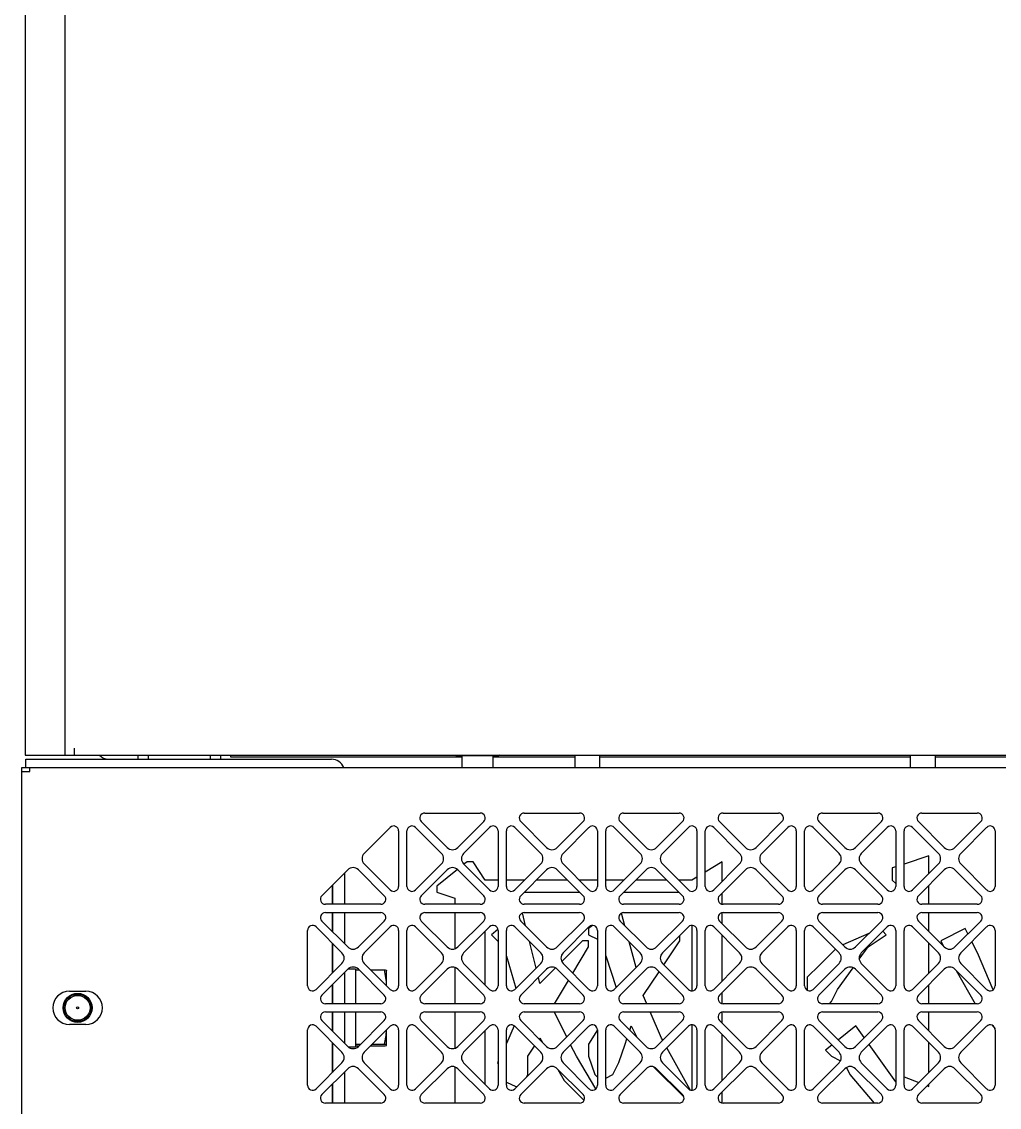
# Model space of a CAD drawing. Extents: x 59521 to 184406, y -1257 to 56672.
# Drawn here: x 69846.1 to 70082.1, y 13840.5 to 14102.5 of the extents above; entities that cross this region are included whole.
import ezdxf

# ---------------------------------------------------------------- set-up
doc = ezdxf.new("R2010")
doc.units = 0
doc.header["$MEASUREMENT"] = 0
doc.layers.get('0').update_dxf_attribs({"linetype": 'CONTINUOUS'})
for name, color, linetype in [('2401-00332-S-M12-30HM_0', 7, 'CONTINUOUS'), ('2403-00027_S-M6-0_0', 7, 'CONTINUOUS'), ('2403-00165_B-M5-1_0', 7, 'CONTINUOUS'), ('2404-00038-S-D12_0', 7, 'CONTINUOUS'), ('4212-L0877_0', 7, 'CONTINUOUS'), ('4215-12269_9_0', 7, 'CONTINUOUS'), ('4215-12653_3_0', 7, 'CONTINUOUS'), ('4215-12657_0', 7, 'CONTINUOUS'), ('4215-12661_1_0', 7, 'CONTINUOUS'), ('4215-17086_1_0', 7, 'CONTINUOUS'), ('4215-17086_2_0', 7, 'CONTINUOUS'), ('4215-17086_4_0', 7, 'CONTINUOUS'), ('CORNER_FITTING-1_041_0', 7, 'CONTINUOUS'), ('EM-S-M6-ZC_0', 7, 'CONTINUOUS')]:
    doc.layers.add(name, color=color, linetype=linetype)

# ---------------------------------------------------------------- blocks, each defined once
blk = doc.blocks.new('ju77')
at = {"layer": '2401-00332-S-M12-30HM_0', "color": 87, "linetype": 'Continuous'}
for p, q in [((-326.94, -1605.8), (-326.16, -1605.8)), ((-326.94, -1605.8), (-326.94, -1607.79)), ((-323.33, -1605.8), (-319.95, -1605.8)), ((-319.44, -1606), (-319.44, -1605.99)), ((-319.44, -1609.69), (-319.44, -1606)), ((-326.94, -1612.56), (-326.94, -1614)), ((-326.94, -1616), (-326.94, -1616.68)), ((-319.44, -1623.99), (-319.44, -1620.31)), ((-326.94, -1621.69), (-326.94, -1623.88)), ((-326.94, -1623.78), (-325.74, -1623.78)), ((-326.94, -1624.2), (-326.16, -1624.2)), ((-323.33, -1624.2), (-319.95, -1624.2)), ((-322.91, -1623.78), (-319.95, -1623.78)), ((-319.44, -1624.01), (-319.44, -1623.99))]:
    blk.add_line(p, q, dxfattribs=at)
for points, knots in [([(-319.95, -1605.8), (-319.83, -1605.82), (-319.67, -1605.86), (-319.5, -1605.93), (-319.45, -1605.97), (-319.44, -1605.99)], [0, 0, 0, 0, 0.666884, 0.87589, 1, 1, 1, 1]), ([(-319.46, -1623.95), (-319.51, -1623.91), (-319.68, -1623.85), (-319.84, -1623.81), (-319.95, -1623.78)], [0, 0, 0, 0, 0.367874, 1, 1, 1, 1]), ([(-319.95, -1624.2), (-319.83, -1624.18), (-319.67, -1624.14), (-319.5, -1624.07), (-319.45, -1624.03), (-319.44, -1624.01)], [0, 0, 0, 0, 0.666884, 0.87589, 1, 1, 1, 1]), ([(-319.44, -1623.99), (-319.44, -1623.99), (-319.44, -1623.97), (-319.46, -1623.96), (-319.46, -1623.95)], [0, 0, 0, 0, 0.449888, 1, 1, 1, 1])]:
    blk.add_open_spline(points, degree=3, knots=knots, dxfattribs=at)
for points in [[(-319.45, -1609.67), (-319.49, -1608.37), (-319.67, -1607.07), (-319.95, -1605.8)], [(-319.95, -1623.78), (-319.71, -1622.65), (-319.54, -1621.51), (-319.48, -1620.35)]]:
    blk.add_open_spline(points, degree=3, dxfattribs=at)
at = {"layer": '2403-00027_S-M6-0_0', "color": 87, "linetype": 'Continuous'}
for radius in [3.3, 3]:
    blk.add_circle((-394.04, -1615), radius, dxfattribs=at)
at = {"layer": '2403-00165_B-M5-1_0', "color": 87, "linetype": 'Continuous'}
for p, q in [((-274.05, -1554), (-274.05, -1557)), ((-268.03, -1554), (-268.03, -1557)), ((-193.05, -1554), (-193.05, -1557)), ((-187.03, -1554), (-187.03, -1557))]:
    blk.add_line(p, q, dxfattribs=at)
at = {"layer": '2404-00038-S-D12_0', "color": 87, "linetype": 'Continuous'}
for p, q in [((-328.65, -1605.55), (-326.94, -1605.55)), ((-326.94, -1605.55), (-326.94, -1605.8)), ((-326.94, -1607.79), (-326.94, -1612.56)), ((-326.94, -1616.68), (-326.94, -1621.69)), ((-326.94, -1623.88), (-326.94, -1624.45)), ((-328.65, -1624.45), (-326.94, -1624.45))]:
    blk.add_line(p, q, dxfattribs=at)
at = {"layer": '4212-L0877_0', "color": 87, "linetype": 'Continuous'}
blk.add_arc((-386.54, -1552), 3, 221.8643, 270, dxfattribs=at)
at = {"layer": '4215-12269_9_0', "color": 87, "linetype": 'Continuous'}
for p, q in [((-357.04, -1554.5), (-357.04, -1554)), ((-301.29, -1554.5), (-357.04, -1554.5)), ((-274.05, -1554.5), (-293.79, -1554.5)), ((-193.05, -1554.5), (-268.03, -1554.5)), ((-73.29, -1554.5), (-187.03, -1554.5))]:
    blk.add_line(p, q, dxfattribs=at)
at = {"layer": '4215-12653_3_0', "color": 87, "linetype": 'Continuous'}
for p, q in [((-406.74, -558.5), (-406.74, -1554)), ((-406.74, -1554), (-397.04, -1554))]:
    blk.add_line(p, q, dxfattribs=at)
at = {"layer": '4215-12657_0', "color": 87, "linetype": 'Continuous'}
for p, q in [((-407.54, -1557), (328.46, -1557)), ((-407.54, -1673), (-407.54, -1557)), ((-407.54, -1558), (-405.54, -1558)), ((-405.54, -1558), (-405.54, -1557)), ((-310.23, -1568), (-296.85, -1568)), ((-286.23, -1568), (-272.85, -1568)), ((-262.23, -1568), (-248.85, -1568)), ((-238.23, -1568), (-224.85, -1568)), ((-214.23, -1568), (-200.85, -1568)), ((-190.23, -1568), (-176.85, -1568)), ((-324.85, -1577.73), (-318.59, -1571.46)), ((-312.49, -1571.46), (-306.23, -1577.73)), ((-304.81, -1576.31), (-311.08, -1570.05)), ((-296, -1570.05), (-302.27, -1576.31)), ((-300.85, -1577.73), (-294.59, -1571.46)), ((-288.49, -1571.46), (-282.23, -1577.73)), ((-280.81, -1576.31), (-287.08, -1570.05)), ((-272, -1570.05), (-278.27, -1576.31)), ((-276.85, -1577.73), (-270.59, -1571.46)), ((-264.49, -1571.46), (-258.23, -1577.73)), ((-256.81, -1576.31), (-263.08, -1570.05)), ((-248, -1570.05), (-254.27, -1576.31)), ((-252.85, -1577.73), (-246.59, -1571.46)), ((-240.49, -1571.46), (-234.23, -1577.73)), ((-232.81, -1576.31), (-239.08, -1570.05)), ((-224, -1570.05), (-230.27, -1576.31)), ((-228.85, -1577.73), (-222.59, -1571.46)), ((-216.49, -1571.46), (-210.23, -1577.73)), ((-208.81, -1576.31), (-215.08, -1570.05)), ((-200, -1570.05), (-206.27, -1576.31)), ((-204.85, -1577.73), (-198.59, -1571.46)), ((-192.49, -1571.46), (-186.23, -1577.73)), ((-184.81, -1576.31), (-191.08, -1570.05)), ((-176, -1570.05), (-182.27, -1576.31)), ((-180.85, -1577.73), (-174.59, -1571.46)), ((-316.54, -1572.31), (-316.54, -1585.69)), ((-314.54, -1585.69), (-314.54, -1572.31)), ((-292.54, -1572.31), (-292.54, -1585.69)), ((-290.54, -1585.69), (-290.54, -1572.31)), ((-268.54, -1572.31), (-268.54, -1585.69)), ((-266.54, -1585.69), (-266.54, -1572.31)), ((-244.54, -1572.31), (-244.54, -1585.69)), ((-242.54, -1585.69), (-242.54, -1572.31)), ((-220.54, -1572.31), (-220.54, -1585.69)), ((-218.54, -1585.69), (-218.54, -1572.31)), ((-196.54, -1572.31), (-196.54, -1585.69)), ((-194.54, -1585.69), (-194.54, -1572.31)), ((-172.54, -1572.31), (-172.54, -1585.69)), ((-188.57, -1578.3), (-194.54, -1580.29)), ((-188.57, -1582.61), (-188.57, -1578.3)), ((-335.08, -1587.95), (-328.81, -1581.69)), ((-326.27, -1581.69), (-320, -1587.95)), ((-318.59, -1586.54), (-324.85, -1580.27)), ((-306.23, -1580.27), (-312.49, -1586.54)), ((-311.08, -1587.95), (-304.81, -1581.69)), ((-302.35, -1581.62), (-307.35, -1585.63)), ((-302.27, -1581.69), (-296, -1587.95)), ((-294.59, -1586.54), (-300.85, -1580.27)), ((-300.02, -1579.76), (-300.77, -1580.36)), ((-298.55, -1579.76), (-300.02, -1579.76)), ((-295.62, -1584.16), (-298.55, -1579.76)), ((-282.23, -1580.27), (-288.49, -1586.54)), ((-287.08, -1587.95), (-280.81, -1581.69)), ((-278.27, -1581.69), (-272, -1587.95)), ((-270.59, -1586.54), (-276.85, -1580.27)), ((-258.23, -1580.27), (-264.49, -1586.54)), ((-263.08, -1587.95), (-256.81, -1581.69)), ((-254.27, -1581.69), (-248, -1587.95)), ((-246.59, -1586.54), (-252.85, -1580.27)), ((-238.43, -1579.76), (-242.54, -1582.23)), ((-234.23, -1580.27), (-240.49, -1586.54)), ((-239.08, -1587.95), (-232.81, -1581.69)), ((-238.43, -1584.47), (-238.43, -1579.76)), ((-230.27, -1581.69), (-224, -1587.95)), ((-222.59, -1586.54), (-228.85, -1580.27)), ((-210.23, -1580.27), (-216.49, -1586.54)), ((-215.08, -1587.95), (-208.81, -1581.69)), ((-206.27, -1581.69), (-200, -1587.95)), ((-198.59, -1586.54), (-204.85, -1580.27)), ((-196.54, -1580.95), (-197.37, -1581.23)), ((-197.37, -1581.23), (-197.37, -1584.16)), ((-186.23, -1580.27), (-192.49, -1586.54)), ((-191.08, -1587.95), (-184.81, -1581.69)), ((-182.27, -1581.69), (-176, -1587.95)), ((-174.59, -1586.54), (-180.85, -1580.27)), ((-292.54, -1584.16), (-295.62, -1584.16)), ((-286.12, -1584.16), (-290.54, -1584.16)), ((-275.79, -1584.16), (-283.29, -1584.16)), ((-268.54, -1584.16), (-272.96, -1584.16)), ((-262.12, -1584.16), (-266.54, -1584.16)), ((-251.79, -1584.16), (-259.29, -1584.16)), ((-245.76, -1584.16), (-248.96, -1584.16)), ((-244.54, -1583.43), (-245.76, -1584.16)), ((-197.37, -1584.16), (-196.54, -1584.99)), ((-307.35, -1585.63), (-307.35, -1587.1)), ((-307.35, -1587.1), (-302.95, -1588.56)), ((-286.22, -1587.1), (-272.86, -1587.1)), ((-262.22, -1587.1), (-248.86, -1587.1)), ((-238.43, -1589.98), (-238.43, -1587.3)), ((-188.57, -1590), (-188.57, -1585.44)), ((-320.85, -1590), (-334.23, -1590)), ((-296.85, -1590), (-310.23, -1590)), ((-302.95, -1588.56), (-302.95, -1590)), ((-272.85, -1590), (-286.23, -1590)), ((-248.85, -1590), (-262.23, -1590)), ((-224.85, -1590), (-238.23, -1590)), ((-200.85, -1590), (-214.23, -1590)), ((-176.85, -1590), (-190.23, -1590)), ((-334.23, -1592), (-320.85, -1592)), ((-310.23, -1592), (-296.85, -1592)), ((-302.95, -1592), (-302.95, -1600.73)), ((-285.89, -1595.24), (-286.67, -1592.09)), ((-286.23, -1592), (-272.85, -1592)), ((-261.96, -1595.17), (-262.78, -1592.14)), ((-262.23, -1592), (-248.85, -1592)), ((-238.43, -1594.7), (-238.43, -1592.02)), ((-238.23, -1592), (-224.85, -1592)), ((-214.23, -1592), (-200.85, -1592)), ((-190.23, -1592), (-176.85, -1592)), ((-188.57, -1596.56), (-188.57, -1592)), ((-336.49, -1595.46), (-330.23, -1601.73)), ((-328.81, -1600.31), (-335.08, -1594.05)), ((-320, -1594.05), (-326.27, -1600.31)), ((-324.85, -1601.73), (-318.59, -1595.46)), ((-312.49, -1595.46), (-306.23, -1601.73)), ((-304.81, -1600.31), (-311.08, -1594.05)), ((-296, -1594.05), (-302.27, -1600.31)), ((-300.85, -1601.73), (-294.59, -1595.46)), ((-288.49, -1595.46), (-282.23, -1601.73)), ((-280.81, -1600.31), (-287.08, -1594.05)), ((-272, -1594.05), (-278.27, -1600.31)), ((-276.85, -1601.73), (-270.59, -1595.46)), ((-269.72, -1595.12), (-270.69, -1595.89)), ((-264.49, -1595.46), (-258.23, -1601.73)), ((-256.81, -1600.31), (-263.08, -1594.05)), ((-248, -1594.05), (-254.27, -1600.31)), ((-252.85, -1601.73), (-246.59, -1595.46)), ((-245.76, -1595.12), (-245.76, -1610.88)), ((-240.49, -1595.46), (-234.23, -1601.73)), ((-232.81, -1600.31), (-239.08, -1594.05)), ((-224, -1594.05), (-230.27, -1600.31)), ((-228.85, -1601.73), (-222.59, -1595.46)), ((-216.49, -1595.46), (-210.23, -1601.73)), ((-208.81, -1600.31), (-215.08, -1594.05)), ((-200, -1594.05), (-206.27, -1600.31)), ((-204.85, -1601.73), (-198.59, -1595.46)), ((-192.49, -1595.46), (-186.23, -1601.73)), ((-184.81, -1600.31), (-191.08, -1594.05)), ((-176, -1594.05), (-182.27, -1600.31)), ((-180.85, -1601.73), (-174.59, -1595.46)), ((-338.54, -1609.69), (-338.54, -1596.31)), ((-316.54, -1596.31), (-316.54, -1609.69)), ((-314.54, -1609.69), (-314.54, -1596.31)), ((-295.62, -1609.5), (-295.62, -1596.5)), ((-292.56, -1596.09), (-294.15, -1597.36)), ((-294.15, -1597.36), (-292.54, -1598.98)), ((-292.54, -1596.31), (-292.54, -1609.69)), ((-290.54, -1609.69), (-290.54, -1596.31)), ((-270.69, -1595.89), (-270.69, -1597.36)), ((-270.69, -1597.36), (-268.54, -1598.44)), ((-268.54, -1596.31), (-268.54, -1609.69)), ((-266.54, -1609.69), (-266.54, -1596.31)), ((-248.69, -1598.83), (-248.69, -1597.57)), ((-244.54, -1596.31), (-244.54, -1609.69)), ((-242.54, -1609.69), (-242.54, -1596.31)), ((-238.43, -1608.47), (-238.43, -1597.53)), ((-220.54, -1596.31), (-220.54, -1609.69)), ((-218.54, -1609.69), (-218.54, -1596.31)), ((-203.01, -1597.06), (-209.35, -1599.77)), ((-203.23, -1600.29), (-198.83, -1597.36)), ((-198.83, -1597.36), (-199.66, -1596.53)), ((-196.54, -1596.31), (-196.54, -1609.69)), ((-194.54, -1609.69), (-194.54, -1596.31)), ((-179.77, -1595.89), (-185.63, -1598.83)), ((-179.13, -1597.17), (-179.77, -1595.89)), ((-172.54, -1596.31), (-172.54, -1609.69)), ((-283.35, -1605.39), (-284.94, -1599.01)), ((-272.16, -1598.83), (-277.17, -1603.84)), ((-274.49, -1606.63), (-270.69, -1600.29)), ((-270.69, -1598.83), (-272.16, -1598.83)), ((-270.69, -1600.29), (-270.69, -1598.83)), ((-259.21, -1605.25), (-260.9, -1599.06)), ((-252.54, -1604.59), (-248.69, -1598.83)), ((-205.35, -1603.27), (-203.23, -1600.29)), ((-188.57, -1606.61), (-188.57, -1599.39)), ((-185.63, -1598.83), (-184.97, -1600.16)), ((-176.83, -1601.76), (-178.18, -1599.06)), ((-290.54, -1602.57), (-288.23, -1610.27)), ((-266.54, -1602.48), (-264.01, -1610.06)), ((-211.11, -1600.84), (-214.96, -1604.69)), ((-173.03, -1610.65), (-176.83, -1601.76)), ((-330.23, -1604.27), (-336.49, -1610.54)), ((-335.08, -1611.95), (-328.81, -1605.69)), ((-326.27, -1605.69), (-320, -1611.95)), ((-318.59, -1610.54), (-324.85, -1604.27)), ((-306.23, -1604.27), (-312.49, -1610.54)), ((-311.08, -1611.95), (-304.81, -1605.69)), ((-302.95, -1605.27), (-302.95, -1614)), ((-302.27, -1605.69), (-296, -1611.95)), ((-294.59, -1610.54), (-300.85, -1604.27)), ((-282.23, -1604.27), (-288.49, -1610.54)), ((-287.08, -1611.95), (-280.81, -1605.69)), ((-278.71, -1605.38), (-282.42, -1609.09)), ((-278.27, -1605.69), (-272, -1611.95)), ((-270.59, -1610.54), (-276.85, -1604.27)), ((-258.23, -1604.27), (-264.49, -1610.54)), ((-263.08, -1611.95), (-256.81, -1605.69)), ((-254.27, -1605.69), (-248, -1611.95)), ((-246.59, -1610.54), (-252.85, -1604.27)), ((-234.23, -1604.27), (-240.49, -1610.54)), ((-239.08, -1611.95), (-232.81, -1605.69)), ((-230.27, -1605.69), (-224, -1611.95)), ((-222.59, -1610.54), (-228.85, -1604.27)), ((-214.96, -1604.69), (-217.9, -1607.63)), ((-210.23, -1604.27), (-216.49, -1610.54)), ((-215.08, -1611.95), (-208.81, -1605.69)), ((-210.56, -1610.56), (-206.82, -1605.31)), ((-206.27, -1605.69), (-200, -1611.95)), ((-198.59, -1610.54), (-204.85, -1604.27)), ((-186.23, -1604.27), (-192.49, -1610.54)), ((-191.08, -1611.95), (-184.81, -1605.69)), ((-182.27, -1605.69), (-176, -1611.95)), ((-174.59, -1610.54), (-180.85, -1604.27)), ((-282.42, -1609.09), (-282.78, -1607.66)), ((-278.91, -1614), (-275.55, -1608.4)), ((-257.49, -1612.03), (-253.67, -1606.29)), ((-217.9, -1607.63), (-217.9, -1610.56)), ((-181.95, -1606), (-177.38, -1614)), ((-396.04, -1611), (-392.04, -1611)), ((-217.9, -1610.56), (-217.82, -1610.78)), ((-212.03, -1613.49), (-210.56, -1610.56)), ((-188.57, -1614), (-188.57, -1609.44)), ((-256.65, -1614), (-257.49, -1612.03)), ((-238.43, -1613.98), (-238.43, -1611.3)), ((-212.54, -1614), (-212.03, -1613.49)), ((-320.85, -1614), (-334.23, -1614)), ((-334.23, -1616), (-320.85, -1616)), ((-296.85, -1614), (-310.23, -1614)), ((-310.23, -1616), (-296.85, -1616)), ((-302.95, -1616), (-302.95, -1624.73)), ((-272.85, -1614), (-286.23, -1614)), ((-286.23, -1616), (-272.85, -1616)), ((-275.96, -1622.01), (-278.97, -1616)), ((-248.85, -1614), (-262.23, -1614)), ((-262.23, -1616), (-248.85, -1616)), ((-253.09, -1622.29), (-255.79, -1616)), ((-238.43, -1618.7), (-238.43, -1616.02)), ((-224.85, -1614), (-238.23, -1614)), ((-238.23, -1616), (-224.85, -1616)), ((-200.85, -1614), (-214.23, -1614)), ((-214.23, -1616), (-200.85, -1616)), ((-176.85, -1614), (-190.23, -1614)), ((-190.23, -1616), (-176.85, -1616)), ((-188.57, -1620.56), (-188.57, -1616)), ((-392.04, -1619), (-396.04, -1619)), ((-328.81, -1624.31), (-335.08, -1618.05)), ((-320, -1618.05), (-326.27, -1624.31)), ((-304.81, -1624.31), (-311.08, -1618.05)), ((-296, -1618.05), (-302.27, -1624.31)), ((-280.81, -1624.31), (-287.08, -1618.05)), ((-272, -1618.05), (-278.27, -1624.31)), ((-256.81, -1624.31), (-263.08, -1618.05)), ((-248, -1618.05), (-254.27, -1624.31)), ((-232.81, -1624.31), (-239.08, -1618.05)), ((-224, -1618.05), (-230.27, -1624.31)), ((-208.81, -1624.31), (-215.08, -1618.05)), ((-200, -1618.05), (-206.27, -1624.31)), ((-184.81, -1624.31), (-191.08, -1618.05)), ((-176, -1618.05), (-182.27, -1624.31)), ((-338.54, -1633.69), (-338.54, -1620.31)), ((-336.49, -1619.46), (-330.23, -1625.73)), ((-324.85, -1625.73), (-318.59, -1619.46)), ((-316.54, -1620.31), (-316.54, -1633.69)), ((-314.54, -1633.69), (-314.54, -1620.31)), ((-312.49, -1619.46), (-306.23, -1625.73)), ((-300.85, -1625.73), (-294.59, -1619.46)), ((-295.62, -1633.5), (-295.62, -1620.5)), ((-292.54, -1620.31), (-292.54, -1633.69)), ((-288.69, -1619.31), (-290.54, -1623.63)), ((-290.54, -1633.69), (-290.54, -1620.31)), ((-288.49, -1619.46), (-282.23, -1625.73)), ((-276.85, -1625.73), (-270.59, -1619.46)), ((-268.54, -1620.31), (-270.69, -1623.76)), ((-268.54, -1620.31), (-268.54, -1633.69)), ((-266.54, -1633.69), (-266.54, -1620.31)), ((-264.49, -1619.46), (-258.23, -1625.73)), ((-260.76, -1620.37), (-260.43, -1619.36)), ((-260.43, -1619.36), (-259.08, -1622.04)), ((-252.85, -1625.73), (-246.59, -1619.46)), ((-245.76, -1619.12), (-245.76, -1634.88)), ((-244.54, -1620.31), (-244.54, -1633.69)), ((-242.54, -1633.69), (-242.54, -1620.31)), ((-240.49, -1619.46), (-234.23, -1625.73)), ((-238.43, -1632.47), (-238.43, -1621.53)), ((-228.85, -1625.73), (-222.59, -1619.46)), ((-220.54, -1620.31), (-220.54, -1633.69)), ((-218.54, -1633.69), (-218.54, -1620.31)), ((-216.49, -1619.46), (-210.23, -1625.73)), ((-206.16, -1619.36), (-210.39, -1622.74)), ((-204.14, -1622.19), (-206.16, -1619.36)), ((-204.85, -1625.73), (-198.59, -1619.46)), ((-196.54, -1620.31), (-196.54, -1633.69)), ((-194.54, -1633.69), (-194.54, -1620.31)), ((-192.49, -1619.46), (-186.23, -1625.73)), ((-180.85, -1625.73), (-174.59, -1619.46)), ((-173.3, -1619.2), (-172.56, -1620.08)), ((-172.54, -1620.31), (-172.54, -1633.69)), ((-285.36, -1626.69), (-283.72, -1624.24)), ((-282.59, -1622.54), (-282.42, -1622.29)), ((-282.42, -1622.29), (-281.87, -1623.25)), ((-273.62, -1626.69), (-275.02, -1623.9)), ((-270.69, -1623.76), (-270.69, -1626.69)), ((-263.36, -1628.16), (-261.89, -1623.76)), ((-261.89, -1623.76), (-261.47, -1622.49)), ((-252.79, -1622.84), (-253.09, -1622.29)), ((-211.96, -1623.99), (-213.5, -1625.22)), ((-196.54, -1632.83), (-202.96, -1623.84)), ((-188.57, -1630.61), (-188.57, -1623.39)), ((-285.36, -1631.09), (-285.36, -1626.69)), ((-268.91, -1634.55), (-273.62, -1626.69)), ((-270.69, -1626.69), (-269.22, -1631.09)), ((-246.13, -1634.82), (-251.78, -1624.65)), ((-213.5, -1625.22), (-212.03, -1626.69)), ((-212.03, -1626.69), (-209.88, -1627.77)), ((-330.23, -1628.27), (-336.49, -1634.54)), ((-318.59, -1634.54), (-324.85, -1628.27)), ((-306.23, -1628.27), (-312.49, -1634.54)), ((-302.95, -1629.27), (-302.95, -1638)), ((-294.59, -1634.54), (-300.85, -1628.27)), ((-292.54, -1627.86), (-292.69, -1628.16)), ((-292.69, -1628.16), (-292.54, -1628.6)), ((-282.23, -1628.27), (-288.49, -1634.54)), ((-270.59, -1634.54), (-276.85, -1628.27)), ((-264.82, -1631.09), (-263.36, -1628.16)), ((-258.23, -1628.27), (-264.49, -1634.54)), ((-254.9, -1629.28), (-247.7, -1636.48)), ((-246.59, -1634.54), (-252.85, -1628.27)), ((-234.23, -1628.27), (-240.49, -1634.54)), ((-222.59, -1634.54), (-228.85, -1628.27)), ((-210.23, -1628.27), (-216.49, -1634.54)), ((-208.46, -1629.42), (-207.63, -1631.09)), ((-198.59, -1634.54), (-204.85, -1628.27)), ((-186.23, -1628.27), (-192.49, -1634.54)), ((-174.59, -1634.54), (-180.85, -1628.27)), ((-335.08, -1635.95), (-328.81, -1629.69)), ((-326.27, -1629.69), (-320, -1635.95)), ((-311.08, -1635.95), (-304.81, -1629.69)), ((-302.27, -1629.69), (-296, -1635.95)), ((-287.08, -1635.95), (-280.81, -1629.69)), ((-285.67, -1631.71), (-285.36, -1631.09)), ((-278.27, -1629.69), (-272, -1635.95)), ((-278.1, -1629.85), (-276.56, -1632.56)), ((-269.22, -1631.09), (-268.54, -1631.77)), ((-266.54, -1631.95), (-264.82, -1631.09)), ((-263.08, -1635.95), (-256.81, -1629.69)), ((-254.27, -1629.69), (-248, -1635.95)), ((-239.08, -1635.95), (-232.81, -1629.69)), ((-230.27, -1629.69), (-224, -1635.95)), ((-215.08, -1635.95), (-208.81, -1629.69)), ((-207.63, -1631.09), (-201.71, -1638)), ((-206.27, -1629.69), (-200, -1635.95)), ((-194.54, -1631.63), (-191, -1633.05)), ((-191.08, -1635.95), (-184.81, -1629.69)), ((-182.27, -1629.69), (-176, -1635.95)), ((-290.54, -1632.9), (-288.29, -1634.02)), ((-288.29, -1634.02), (-287.98, -1634.02)), ((-276.56, -1632.56), (-271.78, -1637.33)), ((-188.98, -1633.86), (-188.57, -1634.02)), ((-188.57, -1634.02), (-188.57, -1633.44)), ((-238.43, -1637.98), (-238.43, -1635.3)), ((-320.85, -1638), (-334.23, -1638)), ((-296.85, -1638), (-310.23, -1638)), ((-272.85, -1638), (-286.23, -1638)), ((-248.85, -1638), (-262.23, -1638)), ((-224.85, -1638), (-238.23, -1638)), ((-200.85, -1638), (-214.23, -1638)), ((-176.85, -1638), (-190.23, -1638))]:
    blk.add_line(p, q, dxfattribs=at)
blk.add_circle((-394.04, -1615), 0.25, dxfattribs=at)
for centre, radius, start, end in [((-310.23, -1569.2), 1.2, 90, 225), ((-296.85, -1569.2), 1.2, 315, 90), ((-286.23, -1569.2), 1.2, 90, 225), ((-272.85, -1569.2), 1.2, 315, 90), ((-262.23, -1569.2), 1.2, 90, 225), ((-248.85, -1569.2), 1.2, 315, 90), ((-238.23, -1569.2), 1.2, 90, 225), ((-224.85, -1569.2), 1.2, 315, 90), ((-214.23, -1569.2), 1.2, 90, 225), ((-200.85, -1569.2), 1.2, 315, 90), ((-190.23, -1569.2), 1.2, 90, 225), ((-176.85, -1569.2), 1.2, 315, 90), ((-317.74, -1572.31), 1.2, 0, 135), ((-313.34, -1572.31), 1.2, 45, 180), ((-293.74, -1572.31), 1.2, 0, 135), ((-289.34, -1572.31), 1.2, 45, 180), ((-269.74, -1572.31), 1.2, 0, 135), ((-265.34, -1572.31), 1.2, 45, 180), ((-245.74, -1572.31), 1.2, 0, 135), ((-241.34, -1572.31), 1.2, 45, 180), ((-221.74, -1572.31), 1.2, 0, 135), ((-217.34, -1572.31), 1.2, 45, 180), ((-197.74, -1572.31), 1.2, 0, 135), ((-193.34, -1572.31), 1.2, 45, 180), ((-173.74, -1572.31), 1.2, 0, 135), ((-303.54, -1575.04), 1.8, 225, 315), ((-279.54, -1575.04), 1.8, 225, 315), ((-255.54, -1575.04), 1.8, 225, 315), ((-231.54, -1575.04), 1.8, 225, 315), ((-207.54, -1575.04), 1.8, 225, 315), ((-183.54, -1575.04), 1.8, 225, 315), ((-323.58, -1579), 1.8, 135, 225), ((-307.5, -1579), 1.8, 315, 45), ((-299.58, -1579), 1.8, 135, 225), ((-283.5, -1579), 1.8, 315, 45), ((-275.58, -1579), 1.8, 135, 225), ((-259.5, -1579), 1.8, 315, 45), ((-251.58, -1579), 1.8, 135, 225), ((-235.5, -1579), 1.8, 315, 45), ((-227.58, -1579), 1.8, 135, 225), ((-211.5, -1579), 1.8, 315, 45), ((-203.58, -1579), 1.8, 135, 225), ((-187.5, -1579), 1.8, 315, 45), ((-179.58, -1579), 1.8, 135, 225), ((-327.54, -1582.96), 1.8, 45, 135), ((-303.54, -1582.96), 1.8, 45, 135), ((-279.54, -1582.96), 1.8, 45, 135), ((-255.54, -1582.96), 1.8, 45, 135), ((-231.54, -1582.96), 1.8, 45, 135), ((-207.54, -1582.96), 1.8, 45, 135), ((-183.54, -1582.96), 1.8, 45, 135), ((-317.74, -1585.69), 1.2, 225, 0), ((-313.34, -1585.69), 1.2, 180, 315), ((-293.74, -1585.69), 1.2, 225, 0), ((-289.34, -1585.69), 1.2, 180, 315), ((-269.74, -1585.69), 1.2, 225, 0), ((-265.34, -1585.69), 1.2, 180, 315), ((-245.74, -1585.69), 1.2, 225, 0), ((-241.34, -1585.69), 1.2, 180, 315), ((-221.74, -1585.69), 1.2, 225, 0), ((-217.34, -1585.69), 1.2, 180, 315), ((-197.74, -1585.69), 1.2, 225, 0), ((-193.34, -1585.69), 1.2, 180, 315), ((-173.74, -1585.69), 1.2, 225, 0), ((-334.23, -1588.8), 1.2, 135, 270), ((-320.85, -1588.8), 1.2, 270, 45), ((-310.23, -1588.8), 1.2, 135, 270), ((-296.85, -1588.8), 1.2, 270, 45), ((-286.23, -1588.8), 1.2, 135, 270), ((-272.85, -1588.8), 1.2, 270, 45), ((-262.23, -1588.8), 1.2, 135, 270), ((-248.85, -1588.8), 1.2, 270, 45), ((-238.23, -1588.8), 1.2, 135, 270), ((-224.85, -1588.8), 1.2, 270, 45), ((-214.23, -1588.8), 1.2, 135, 270), ((-200.85, -1588.8), 1.2, 270, 45), ((-190.23, -1588.8), 1.2, 135, 270), ((-176.85, -1588.8), 1.2, 270, 45), ((-334.23, -1593.2), 1.2, 90, 225), ((-320.85, -1593.2), 1.2, 315, 90), ((-310.23, -1593.2), 1.2, 90, 225), ((-296.85, -1593.2), 1.2, 315, 90), ((-286.23, -1593.2), 1.2, 90, 225), ((-272.85, -1593.2), 1.2, 315, 90), ((-262.23, -1593.2), 1.2, 90, 225), ((-248.85, -1593.2), 1.2, 315, 90), ((-238.23, -1593.2), 1.2, 90, 225), ((-224.85, -1593.2), 1.2, 315, 90), ((-214.23, -1593.2), 1.2, 90, 225), ((-200.85, -1593.2), 1.2, 315, 90), ((-190.23, -1593.2), 1.2, 90, 225), ((-176.85, -1593.2), 1.2, 315, 90), ((-337.34, -1596.31), 1.2, 45, 180), ((-317.74, -1596.31), 1.2, 0, 135), ((-313.34, -1596.31), 1.2, 45, 180), ((-293.74, -1596.31), 1.2, 0, 135), ((-289.34, -1596.31), 1.2, 45, 180), ((-269.74, -1596.31), 1.2, 0, 135), ((-265.34, -1596.31), 1.2, 45, 180), ((-245.74, -1596.31), 1.2, 0, 135), ((-241.34, -1596.31), 1.2, 45, 180), ((-221.74, -1596.31), 1.2, 0, 135), ((-217.34, -1596.31), 1.2, 45, 180), ((-197.74, -1596.31), 1.2, 0, 135), ((-193.34, -1596.31), 1.2, 45, 180), ((-173.74, -1596.31), 1.2, 0, 135), ((-327.54, -1599.04), 1.8, 225, 315), ((-303.54, -1599.04), 1.8, 225, 315), ((-279.54, -1599.04), 1.8, 225, 315), ((-255.54, -1599.04), 1.8, 225, 315), ((-231.54, -1599.04), 1.8, 225, 315), ((-207.54, -1599.04), 1.8, 225, 315), ((-183.54, -1599.04), 1.8, 225, 315), ((-331.5, -1603), 1.8, 315, 45), ((-323.58, -1603), 1.8, 135, 225), ((-307.5, -1603), 1.8, 315, 45), ((-299.58, -1603), 1.8, 135, 225), ((-283.5, -1603), 1.8, 315, 45), ((-275.58, -1603), 1.8, 135, 225), ((-259.5, -1603), 1.8, 315, 45), ((-251.58, -1603), 1.8, 135, 225), ((-235.5, -1603), 1.8, 315, 45), ((-227.58, -1603), 1.8, 135, 225), ((-211.5, -1603), 1.8, 315, 45), ((-203.58, -1603), 1.8, 135, 225), ((-187.5, -1603), 1.8, 315, 45), ((-179.58, -1603), 1.8, 135, 225), ((-327.54, -1606.96), 1.8, 45, 135), ((-303.54, -1606.96), 1.8, 45, 135), ((-279.54, -1606.96), 1.8, 45, 135), ((-255.54, -1606.96), 1.8, 45, 135), ((-231.54, -1606.96), 1.8, 45, 135), ((-207.54, -1606.96), 1.8, 45, 135), ((-183.54, -1606.96), 1.8, 45, 135), ((-396.04, -1615), 4, 90, 270), ((-392.04, -1615), 4, 270, 90), ((-337.34, -1609.69), 1.2, 180, 315), ((-317.74, -1609.69), 1.2, 225, 0), ((-313.34, -1609.69), 1.2, 180, 315), ((-293.74, -1609.69), 1.2, 225, 0), ((-289.34, -1609.69), 1.2, 180, 315), ((-269.74, -1609.69), 1.2, 225, 0), ((-265.34, -1609.69), 1.2, 180, 315), ((-245.74, -1609.69), 1.2, 225, 0), ((-241.34, -1609.69), 1.2, 180, 315), ((-221.74, -1609.69), 1.2, 225, 0), ((-217.34, -1609.69), 1.2, 180, 315), ((-197.74, -1609.69), 1.2, 225, 0), ((-193.34, -1609.69), 1.2, 180, 315), ((-173.74, -1609.69), 1.2, 225, 0), ((-334.23, -1612.8), 1.2, 135, 270), ((-320.85, -1612.8), 1.2, 270, 45), ((-310.23, -1612.8), 1.2, 135, 270), ((-296.85, -1612.8), 1.2, 270, 45), ((-286.23, -1612.8), 1.2, 135, 270), ((-272.85, -1612.8), 1.2, 270, 45), ((-262.23, -1612.8), 1.2, 135, 270), ((-248.85, -1612.8), 1.2, 270, 45), ((-238.23, -1612.8), 1.2, 135, 270), ((-224.85, -1612.8), 1.2, 270, 45), ((-214.23, -1612.8), 1.2, 135, 270), ((-200.85, -1612.8), 1.2, 270, 45), ((-190.23, -1612.8), 1.2, 135, 270), ((-176.85, -1612.8), 1.2, 270, 45), ((-334.23, -1617.2), 1.2, 90, 225), ((-320.85, -1617.2), 1.2, 315, 90), ((-310.23, -1617.2), 1.2, 90, 225), ((-296.85, -1617.2), 1.2, 315, 90), ((-286.23, -1617.2), 1.2, 90, 225), ((-272.85, -1617.2), 1.2, 315, 90), ((-262.23, -1617.2), 1.2, 90, 225), ((-248.85, -1617.2), 1.2, 315, 90), ((-238.23, -1617.2), 1.2, 90, 225), ((-224.85, -1617.2), 1.2, 315, 90), ((-214.23, -1617.2), 1.2, 90, 225), ((-200.85, -1617.2), 1.2, 315, 90), ((-190.23, -1617.2), 1.2, 90, 225), ((-176.85, -1617.2), 1.2, 315, 90), ((-337.34, -1620.31), 1.2, 45, 180), ((-317.74, -1620.31), 1.2, 0, 135), ((-313.34, -1620.31), 1.2, 45, 180), ((-293.74, -1620.31), 1.2, 0, 135), ((-289.34, -1620.31), 1.2, 45, 180), ((-269.74, -1620.31), 1.2, 0, 135), ((-265.34, -1620.31), 1.2, 45, 180), ((-245.74, -1620.31), 1.2, 0, 135), ((-241.34, -1620.31), 1.2, 45, 180), ((-221.74, -1620.31), 1.2, 0, 135), ((-217.34, -1620.31), 1.2, 45, 180), ((-197.74, -1620.31), 1.2, 0, 135), ((-193.34, -1620.31), 1.2, 45, 180), ((-173.74, -1620.31), 1.2, 0, 135), ((-331.5, -1627), 1.8, 315, 45), ((-327.54, -1623.04), 1.8, 225, 315), ((-323.58, -1627), 1.8, 135, 225), ((-307.5, -1627), 1.8, 315, 45), ((-303.54, -1623.04), 1.8, 225, 315), ((-299.58, -1627), 1.8, 135, 225), ((-283.5, -1627), 1.8, 315, 45), ((-279.54, -1623.04), 1.8, 225, 315), ((-275.58, -1627), 1.8, 135, 225), ((-259.5, -1627), 1.8, 315, 45), ((-255.54, -1623.04), 1.8, 225, 315), ((-251.58, -1627), 1.8, 135, 225), ((-235.5, -1627), 1.8, 315, 45), ((-231.54, -1623.04), 1.8, 225, 315), ((-227.58, -1627), 1.8, 135, 225), ((-211.5, -1627), 1.8, 315, 45), ((-207.54, -1623.04), 1.8, 225, 315), ((-203.58, -1627), 1.8, 135, 225), ((-187.5, -1627), 1.8, 315, 45), ((-183.54, -1623.04), 1.8, 225, 315), ((-179.58, -1627), 1.8, 135, 225), ((-327.54, -1630.96), 1.8, 45, 135), ((-303.54, -1630.96), 1.8, 45, 135), ((-279.54, -1630.96), 1.8, 45, 135), ((-255.54, -1630.96), 1.8, 45, 135), ((-231.54, -1630.96), 1.8, 45, 135), ((-207.54, -1630.96), 1.8, 45, 135), ((-183.54, -1630.96), 1.8, 45, 135), ((-337.34, -1633.69), 1.2, 180, 315), ((-317.74, -1633.69), 1.2, 225, 0), ((-313.34, -1633.69), 1.2, 180, 315), ((-293.74, -1633.69), 1.2, 225, 0), ((-289.34, -1633.69), 1.2, 180, 315), ((-269.74, -1633.69), 1.2, 225, 0), ((-265.34, -1633.69), 1.2, 180, 315), ((-245.74, -1633.69), 1.2, 225, 0), ((-241.34, -1633.69), 1.2, 180, 315), ((-221.74, -1633.69), 1.2, 225, 0), ((-217.34, -1633.69), 1.2, 180, 315), ((-197.74, -1633.69), 1.2, 225, 0), ((-193.34, -1633.69), 1.2, 180, 315), ((-173.74, -1633.69), 1.2, 225, 0), ((-334.23, -1636.8), 1.2, 135, 270), ((-320.85, -1636.8), 1.2, 270, 45), ((-310.23, -1636.8), 1.2, 135, 270), ((-296.85, -1636.8), 1.2, 270, 45), ((-286.23, -1636.8), 1.2, 135, 270), ((-272.85, -1636.8), 1.2, 270, 45), ((-262.23, -1636.8), 1.2, 135, 270), ((-248.85, -1636.8), 1.2, 270, 45), ((-238.23, -1636.8), 1.2, 135, 270), ((-224.85, -1636.8), 1.2, 270, 45), ((-214.23, -1636.8), 1.2, 135, 270), ((-200.85, -1636.8), 1.2, 270, 45), ((-190.23, -1636.8), 1.2, 135, 270), ((-176.85, -1636.8), 1.2, 270, 45)]:
    blk.add_arc(centre, radius, start, end, dxfattribs=at)
at = {"layer": '4215-12661_1_0', "color": 87, "linetype": 'Continuous'}
for p, q in [((-397.04, -1554), (-397.04, 459)), ((-394.84, -1552.3), (-394.84, -1554)), ((-397.04, -1554), (316.96, -1554))]:
    blk.add_line(p, q, dxfattribs=at)
at = {"layer": '4215-17086_1_0', "color": 87, "linetype": 'Continuous'}
for p, q in [((-406.54, -1555), (-332.74, -1555)), ((-406.54, -1557), (-406.54, -1555)), ((-329.54, -1590), (-329.54, -1582.41)), ((-332.54, -1590), (-332.54, -1585.41)), ((-332.54, -1596.59), (-332.54, -1592)), ((-329.54, -1599.59), (-329.54, -1592)), ((-332.54, -1606.59), (-332.54, -1599.41)), ((-329.54, -1614), (-329.54, -1606.41)), ((-332.54, -1614), (-332.54, -1609.41)), ((-332.54, -1620.59), (-332.54, -1616)), ((-329.54, -1623.59), (-329.54, -1616)), ((-332.54, -1630.59), (-332.54, -1623.41)), ((-329.54, -1638), (-329.54, -1630.41)), ((-332.54, -1638), (-332.54, -1633.41))]:
    blk.add_line(p, q, dxfattribs=at)
blk.add_arc((-332.74, -1558.2), 3.2, 22.142, 90, dxfattribs=at)
at = {"layer": '4215-17086_2_0', "color": 87, "linetype": 'Continuous'}
for p, q in [((-332.54, -1585.41), (-332.54, -1590)), ((-332.54, -1592), (-332.54, -1596.59)), ((-332.54, -1599.41), (-332.54, -1606.59)), ((-332.54, -1609.41), (-332.54, -1614)), ((-332.54, -1616), (-332.54, -1620.59)), ((-332.54, -1623.41), (-332.54, -1630.59)), ((-332.54, -1633.41), (-332.54, -1638))]:
    blk.add_line(p, q, dxfattribs=at)
at = {"layer": '4215-17086_4_0', "color": 87, "linetype": 'Continuous'}
blk.add_circle((-394.04, -1615), 3.5, dxfattribs=at)
at = {"layer": 'CORNER_FITTING-1_041_0', "color": 87, "linetype": 'Continuous'}
for p, q in [((-379.54, -1554), (-379.54, -1555)), ((-377.04, -1554), (-377.04, -1555)), ((-362.04, -1554), (-362.04, -1555)), ((-359.54, -1554), (-359.54, -1555))]:
    blk.add_line(p, q, dxfattribs=at)
at = {"layer": 'EM-S-M6-ZC_0', "color": 87, "linetype": 'Continuous'}
for p, q in [((-302.87, -1554), (-302.77, -1554.1)), ((-302.77, -1554.1), (-292.32, -1554.1)), ((-301.29, -1554.1), (-301.29, -1557)), ((-293.79, -1554.1), (-293.79, -1557)), ((-292.22, -1554), (-292.32, -1554.1))]:
    blk.add_line(p, q, dxfattribs=at)

msp = doc.modelspace()

# ---------------------------------------------------------------- block references
msp.add_blockref('ju77', (70253.641, 15479.528))

doc.saveas('drawing.dxf')
